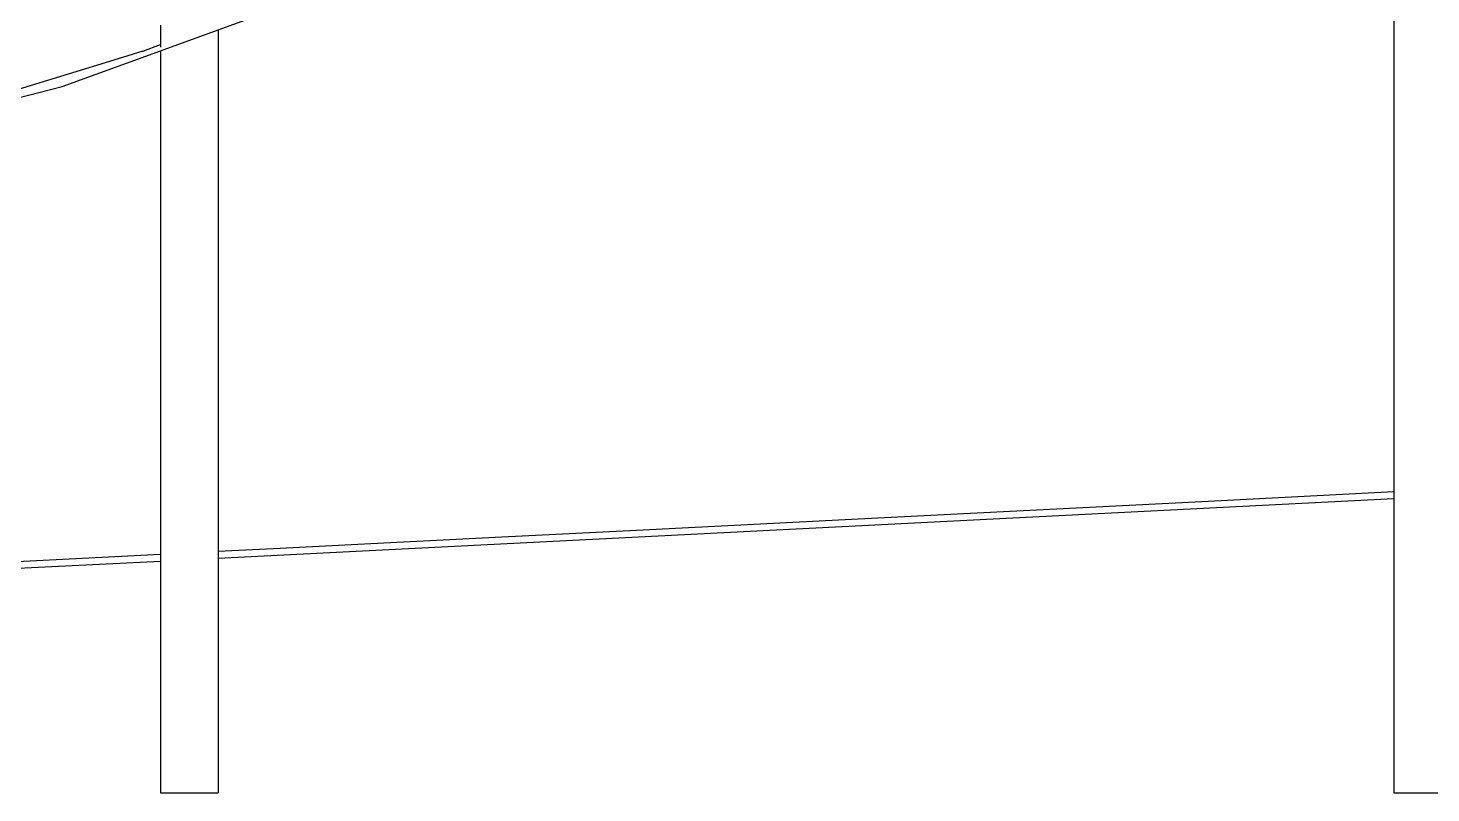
# Model space of a CAD drawing. Extents: x -31.6 to 31.6, y -10.2 to 11.9.
# Drawn here: x -9.19 to 7.87, y -10.17 to -0.86 of the extents above; entities that cross this region are included whole.
import ezdxf

# ---------------------------------------------------------------- set-up
doc = ezdxf.new("R2010")
doc.units = 0
doc.layers.get('0').update_dxf_attribs({"linetype": 'CONTINUOUS'})
doc.layers.add('SECTIONCUTEDGES', color=7, linetype='CONTINUOUS')

msp = doc.modelspace()

# ---------------------------------------------------------------- linework, layer by layer
for p, q in [((7.424, -0.166), (7.424, -6.504)), ((-7.576, -0.824), (-7.576, -1.059)), ((-6.876, -0.881), (-6.876, -7.229)), ((-7.792, -1.142), (-8.094, -1.235)), ((-7.792, -1.142), (-7.576, -1.059)), ((-7.576, -1.059), (-7.576, -1.07)), ((-7.576, -1.07), (-7.576, -1.092)), ((-7.576, -1.135), (-7.576, -7.265)), ((-8.094, -1.235), (-11.052, -2.142)), ((-6.876, -7.308), (7.424, -6.583)), ((5.087, -6.623), (0.906, -6.835)), ((7.424, -6.504), (5.087, -6.623)), ((7.424, -6.504), (7.424, -6.583)), ((7.424, -6.583), (7.424, -10.166)), ((-1.787, -6.971), (-3.505, -7.058)), ((0.906, -6.835), (-1.787, -6.971)), ((-4.702, -7.119), (-6.121, -7.191)), ((-4.059, -7.087), (-4.702, -7.119)), ((-3.505, -7.058), (-4.059, -7.087)), ((-7.576, -7.265), (-13.138, -7.547)), ((-7.576, -7.265), (-7.576, -7.344)), ((-6.121, -7.191), (-6.876, -7.229)), ((-6.876, -7.229), (-6.876, -7.308)), ((-6.876, -7.308), (-6.876, -10.166)), ((-31.588, -8.561), (-7.576, -7.344)), ((-7.576, -7.344), (-7.576, -10.166)), ((-7.576, -10.166), (-6.876, -10.166)), ((7.424, -10.166), (8.124, -10.166))]:
    msp.add_line(p, q)
at = {"layer": 'SECTIONCUTEDGES'}
for p, q in [((-6.876, -0.881), (-5.967, -0.551)), ((-7.576, -1.135), (-6.876, -0.881)), ((-8.772, -1.57), (-7.576, -1.135)), ((-9.325, -1.714), (-8.772, -1.57))]:
    msp.add_line(p, q, dxfattribs=at)

doc.saveas('drawing.dxf')
